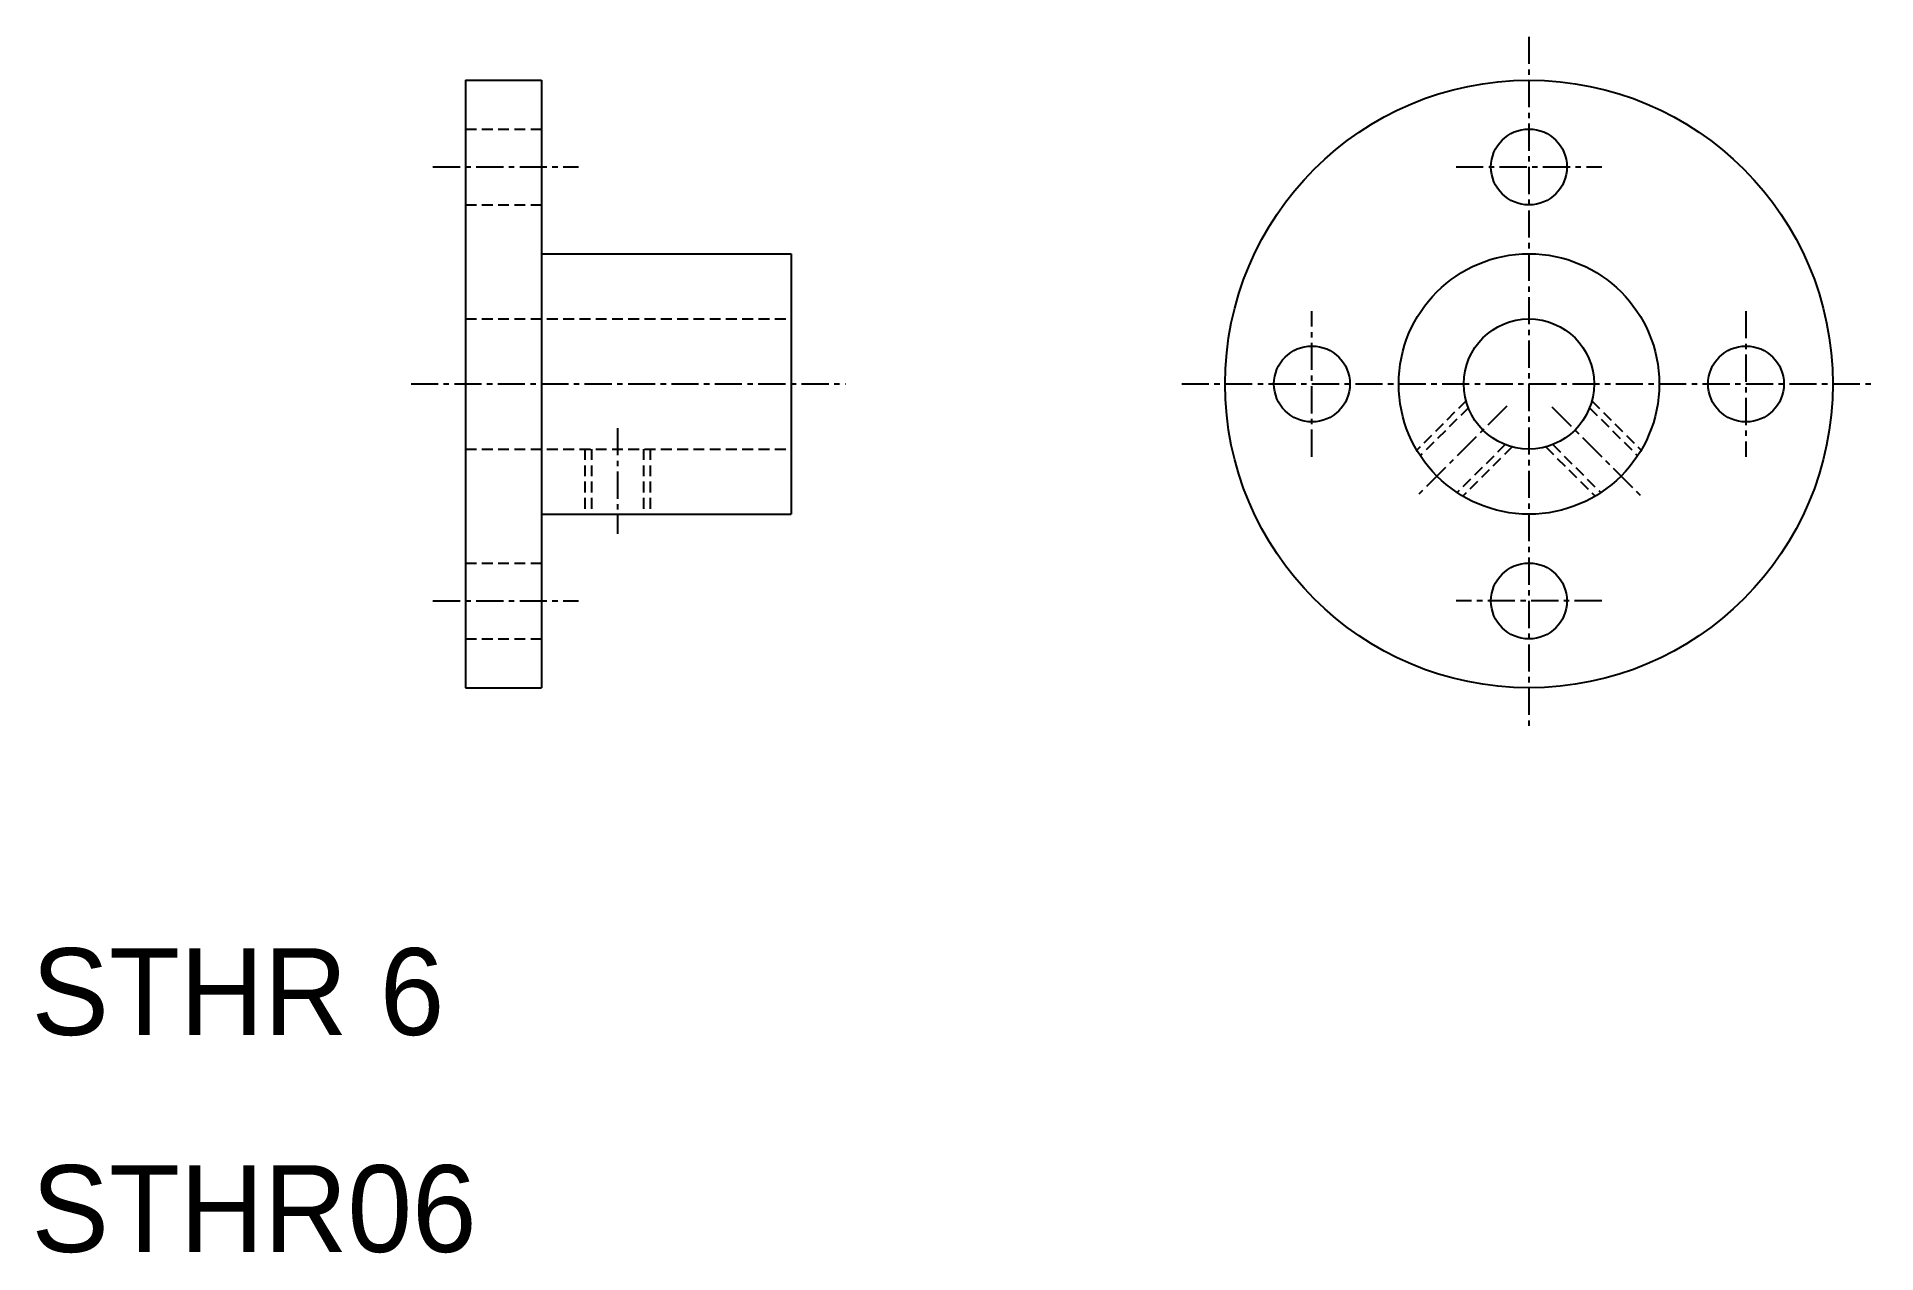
# Model space of a CAD drawing. Extents: x 10.2 to 95, y 9.9 to 66.
import ezdxf

# ---------------------------------------------------------------- set-up
doc = ezdxf.new("R2010")
doc.units = 0
doc.linetypes.add('CENTER', pattern=[2, 1.25, -0.25, 0.25, -0.25])
doc.linetypes.add('DASHED', pattern=[0.75, 0.5, -0.25])
doc.layers.get('0').update_dxf_attribs({"linetype": 'CONTINUOUS'})
doc.layers.add('CENTER', color=1, linetype='CENTER')

msp = doc.modelspace()

# ---------------------------------------------------------------- linework, layer by layer
at = {"color": 7, "linetype": 'CONTINUOUS'}
for p, q in [((30, 64), (30, 36)), ((30, 64), (33.5, 64)), ((33.5, 64), (33.5, 36)), ((30, 57), (30, 57)), ((33.5, 56), (45, 56)), ((45, 56), (45, 44)), ((33.5, 44), (45, 44)), ((30, 36), (33.5, 36))]:
    msp.add_line(p, q, dxfattribs=at)
at = {"color": 3, "linetype": 'DASHED'}
for p, q in [((30, 61.75), (33.5, 61.75)), ((30, 58.25), (33.5, 58.25)), ((30, 53), (45, 53)), ((76.102, 49.224), (73.831, 46.953)), ((81.898, 49.224), (84.168, 46.953)), ((76.207, 48.904), (73.994, 46.692)), ((81.793, 48.904), (84.005, 46.692)), ((30, 47), (45, 47)), ((35.5, 47), (35.5, 44)), ((35.8, 47), (35.8, 44)), ((38.2, 47), (38.2, 44)), ((38.5, 47), (38.5, 44)), ((77.904, 47.207), (75.692, 44.995)), ((78.223, 47.102), (75.953, 44.831)), ((79.776, 47.102), (82.047, 44.831)), ((80.096, 47.207), (82.308, 44.995)), ((30, 41.75), (33.5, 41.75)), ((30, 38.25), (33.5, 38.25))]:
    msp.add_line(p, q, dxfattribs=at)
at = {"color": 7, "linetype": 'CONTINUOUS'}
for centre, radius in [((79, 50), 14), ((79, 60), 1.75), ((79, 50), 6), ((79, 50), 3), ((69, 50), 1.75), ((89, 50), 1.75), ((79, 40), 1.75)]:
    msp.add_circle(centre, radius, dxfattribs=at)
at = {"layer": 'CENTER', "color": 1, "linetype": 'CENTER'}
for p, q in [((79, 66), (79, 34)), ((28.495, 60), (35.206, 60)), ((75.645, 60), (82.355, 60)), ((69, 46.645), (69, 53.355)), ((89, 53.355), (89, 46.645)), ((27.486, 50), (47.501, 50)), ((63, 50), (95, 50)), ((77.983, 48.983), (73.83, 44.83)), ((80.053, 48.947), (84.17, 44.83)), ((37, 47.964), (37, 43.097)), ((28.495, 40), (35.206, 40)), ((82.355, 40), (75.645, 40))]:
    msp.add_line(p, q, dxfattribs=at)

# ---------------------------------------------------------------- texts
at = {"color": 7, "linetype": 'CONTINUOUS'}
for s, p in [('STHR 6', (10, 20)), ('STHR06', (10, 10))]:
    msp.add_text(s, height=4, dxfattribs=at).set_placement(p)

doc.saveas('drawing.dxf')
